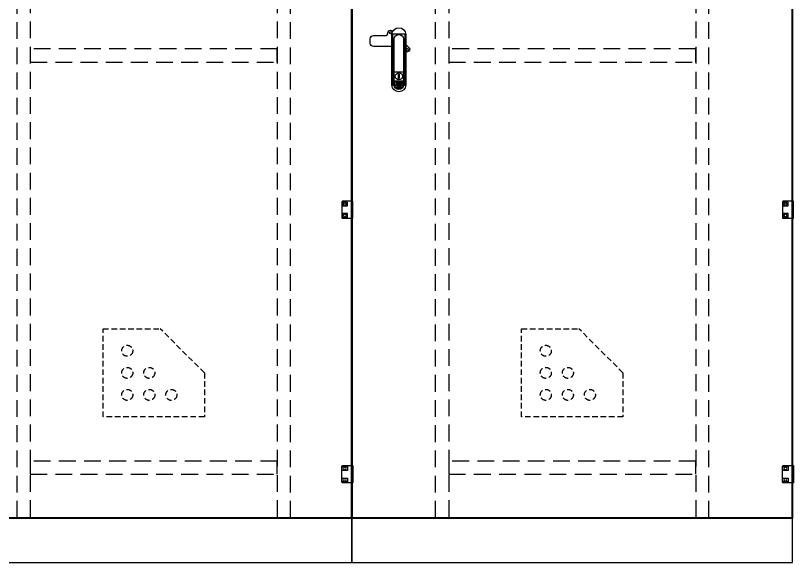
# Model space of a CAD drawing. Header units: millimetres. Extents: x 0 to 6523, y 0 to 4612.
# Drawn here: x 1380 to 3145, y 1990 to 3231 of the extents above; entities that cross this region are included whole.
import ezdxf

# ---------------------------------------------------------------- set-up
doc = ezdxf.new("R2010")
doc.units = ezdxf.units.MM
doc.linetypes.add('HIDDENX2', pattern=[19.05, 12.7, -6.35])

# ---------------------------------------------------------------- blocks, each defined once
blk = doc.blocks.new('HL044-1')
at = {"color": 1}
blk.add_lwpolyline([(2, 0), (25, 0), (25, 39), (2, 39, 0.414214), (0, 37), (0, 2, 0.414214)], format="xyb", close=True, dxfattribs=at)
for centre in [(7, 32.5), (7, 6.5)]:
    blk.add_circle(centre, 3, dxfattribs=at)
blk = doc.blocks.new('ga tai lieu')
at = {"color": 7, "linetype": 'HIDDENX2'}
for p, q in [((0, 0), (0, 200)), ((0, 200), (130, 200)), ((230, 100), (130, 200)), ((230, 100), (230, 0)), ((230, 0), (0, 0))]:
    blk.add_line(p, q, dxfattribs=at)
for centre in [(55, 150), (55, 100), (105, 100), (55, 50), (105, 50), (155, 50)]:
    blk.add_circle(centre, 12.5, dxfattribs=at)
blk = doc.blocks.new('AB-301-1-1')
at = {"linetype": 'Continuous'}
h = blk.add_hatch(dxfattribs=at)
h.set_pattern_fill('ACAD_ISO09W100', color=1, scale=0.2)
h.set_pattern_definition([(0, (-367.8747, 374.3201), (0, 1), [4.8, -0.6, 1.2, -0.6, 1.2, -0.6])])
h.paths.add_polyline_path([(-3.9, -112.6, 0.118404), (0.1, -113.6, 0.118404), (4.2, -112.6), (7.1, -96.1), (-6.9, -96.1)])
at = {"color": 1, "linetype": 'Continuous'}
for p, q in [((-9.9, -74.6), (10.1, -74.6)), ((-6.9, -96.1), (7.1, -96.1)), ((-6.9, -96.1), (-3.9, -112.6)), ((7.1, -96.1), (4.2, -112.6))]:
    blk.add_line(p, q, dxfattribs=at)
for points in [[(-24.6, 14.2, -0.198912), (-22.8, 18.4), (-22.8, 18.4, -0.414214), (-14.4, 18.4), (-13.5, 17.6)], [(-15.7, -17.1), (-57.4, -17.1, -0.414214), (-64.9, -9.6), (-64.9, 0.4, -0.414214), (-57.4, 7.9), (-30.6, 7.9, 0.414214), (-24.6, 13.9), (-24.6, 14.2)], [(16.3, -12.2), (23.1, -19.1, -0.414214), (23.1, -27.5), (23.1, -27.5, -0.31835), (16.3, -28.7)]]:
    blk.add_lwpolyline(points, format="xyb", dxfattribs=at)
for points in [[(0.3, 25.4), (0.3, 25.4, -0.400643), (16.3, 10.4), (16.3, -104.6, -0.400643), (0.3, -119.6), (0.3, -119.6, -0.400643), (-15.7, -104.6), (-15.7, 10.4, -0.400643)], [(0.1, 10.4, -0.403991), (10.6, 0.4), (10.6, -104.6, -0.403991), (0.1, -114.6, -0.403991), (-10.4, -104.6), (-10.4, 0.4, -0.403991)], [(9.1, -96.6), (9.1, -104.6, -0.414214), (0.1, -113.6, -0.414214), (-8.9, -104.6), (-8.9, -96.6, -0.414214), (-6.9, -94.6), (7.1, -94.6, -0.414214)]]:
    blk.add_lwpolyline(points, format="xyb", close=True, dxfattribs=at)
blk.add_lwpolyline([(-0.9, -79.6), (1.1, -79.6), (1.1, -89.6), (-0.9, -89.6)], close=True, dxfattribs=at)
for centre, radius in [((-18.6, 14.2), 2.5), ((18.9, -23.3), 2.5), ((0.1, -84.6), 8)]:
    blk.add_circle(centre, radius, dxfattribs=at)

msp = doc.modelspace()

# ---------------------------------------------------------------- linework, layer by layer
at = {"color": 7}
for points in [[(2143.2, 2090.1), (1243.2, 2090.1), (1243.2, 4190.1), (2143.2, 4190.1)], [(2141.7, 2091.6), (1244.7, 2091.6), (1244.7, 4188.6), (2141.7, 4188.6)], [(3143.2, 2090.1), (2143.2, 2090.1), (2143.2, 4190.1), (3143.2, 4190.1)], [(3141.7, 2091.6), (2144.7, 2091.6), (2144.7, 4188.6), (3141.7, 4188.6)], [(2143.2, 2090.1), (1243.2, 2090.1), (1243.2, 1990.1), (2143.2, 1990.1)], [(3143.2, 2090.1), (2143.2, 2090.1), (2143.2, 1990.1), (3143.2, 1990.1)]]:
    msp.add_lwpolyline(points, close=True, dxfattribs=at)
at = {"linetype": 'HIDDENX2', "ltscale": 3}
for points in [[(1413, 4188.6), (1413, 2091.6), (1383, 2091.6), (1383, 4188.6)], [(1973.4, 4188.6), (1973.4, 2091.6), (2003.4, 2091.6), (2003.4, 4188.6)], [(2363, 4188.6), (2363, 2091.6), (2333, 2091.6), (2333, 4188.6)], [(2923.4, 4188.6), (2923.4, 2091.6), (2953.4, 2091.6), (2953.4, 4188.6)], [(1413, 3125.1), (1973.4, 3125.1), (1973.4, 3155.1), (1413, 3155.1)], [(2363, 3125.1), (2923.4, 3125.1), (2923.4, 3155.1), (2363, 3155.1)], [(1413, 2190.1), (1973.4, 2190.1), (1973.4, 2220.1), (1413, 2220.1)], [(2363, 2190.1), (2923.4, 2190.1), (2923.4, 2220.1), (2363, 2220.1)]]:
    msp.add_lwpolyline(points, close=True, dxfattribs=at)
at = {"color": 2}
for points in [[(2236.3, 3188.8), (2263.3, 3188.8), (2263.3, 3071.8), (2236.3, 3071.8)], [(2121.2, 2798.6), (2133.2, 2798.6), (2133.2, 2807.6), (2121.2, 2807.6)], [(3121.2, 2798.6), (3133.2, 2798.6), (3133.2, 2807.6), (3121.2, 2807.6)], [(2121.2, 2772.6), (2133.2, 2772.6), (2133.2, 2781.6), (2121.2, 2781.6)], [(3121.2, 2772.6), (3133.2, 2772.6), (3133.2, 2781.6), (3121.2, 2781.6)], [(2121.2, 2207.6), (2133.2, 2207.6), (2133.2, 2198.6), (2121.2, 2198.6)], [(3121.2, 2207.6), (3133.2, 2207.6), (3133.2, 2198.6), (3121.2, 2198.6)], [(2121.2, 2181.6), (2133.2, 2181.6), (2133.2, 2172.6), (2121.2, 2172.6)], [(3121.2, 2181.6), (3133.2, 2181.6), (3133.2, 2172.6), (3121.2, 2172.6)]]:
    msp.add_lwpolyline(points, close=True, dxfattribs=at)

# ---------------------------------------------------------------- block references
at = {"color": 7}
for name, p in [('AB-301-1-1', (2249.5, 3177.3)), ('HL044-1', (2120.2, 2770.6)), ('HL044-1', (3120.2, 2770.6)), ('ga tai lieu', (1578.2, 2320.1)), ('ga tai lieu', (2528.2, 2320.1))]:
    msp.add_blockref(name, p, dxfattribs=at)
at = {"color": 7, "xscale": -1, "rotation": 180}
for p in [(2120.2, 2209.6), (3120.2, 2209.6)]:
    msp.add_blockref('HL044-1', p, dxfattribs=at)

doc.saveas('drawing.dxf')
